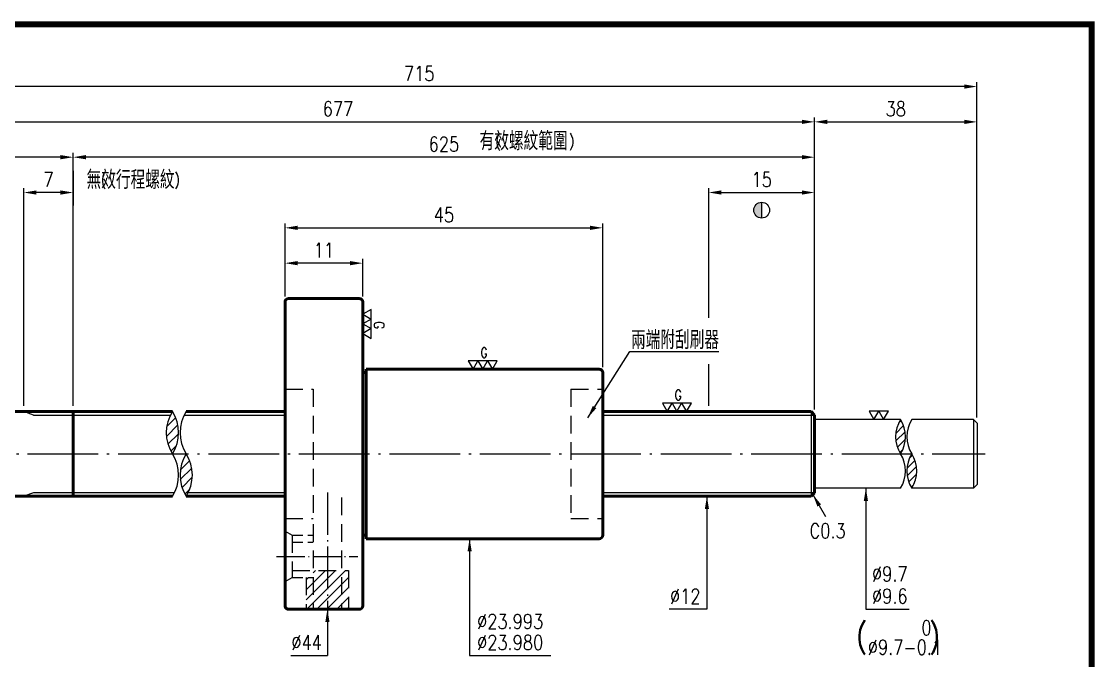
# Model space of a CAD drawing. Header units: millimetres. Extents: x 4931 to 5176, y 44 to 218.
# Drawn here: x 5024.4 to 5176.4, y 127.9 to 218.4 of the extents above; entities that cross this region are included whole.
import ezdxf
from ezdxf.enums import TextEntityAlignment as Align

# ---------------------------------------------------------------- set-up
doc = ezdxf.new("R2010")
doc.units = ezdxf.units.MM
doc.header["$LTSCALE"] = 10
doc.linetypes.add('C', pattern=[2.5625, 2, -0.25, 0.0625, -0.25])
doc.linetypes.add('H', pattern=[0.75, 0.5, -0.25])
doc.layers.get('0').update_dxf_attribs({"linetype": 'CONTINUOUS'})
doc.layers.get('DEFPOINTS').update_dxf_attribs({"linetype": 'CONTINUOUS'})
for name, color, linetype in [('03', 3, 'CONTINUOUS'), ('04', 4, 'CONTINUOUS'), ('C', 1, 'C'), ('H', 5, 'H')]:
    doc.layers.add(name, color=color, linetype=linetype)
doc.layers.add('AM_0', color=7, linetype='CONTINUOUS', lineweight=50)
doc.layers.add('AM_5', color=3, linetype='CONTINUOUS', lineweight=25)
doc.styles.add('SIMPLEX', font='SIMPLEX.shx', dxfattribs={"width": 0.8, "height": 2.1, "bigfont": 'chineset.shx'})
doc.dimstyles.new('STANDARD$0', dxfattribs={"dimscale": 0, "dimtxt": 2.1, "dimasz": 1.8, "dimexe": 0.6, "dimexo": 0.8, "dimgap": 0.8, "dimtad": 1, "dimdec": 3, "dimrnd": 0.0005, "dimdsep": 46, "dimtxsty": 'SIMPLEX', "dimcen": 0, "dimclrd": 6, "dimclre": 6, "dimclrt": 3, "dimadec": 1, "dimazin": 2, "dimtp": -0.1, "dimtm": 0.2, "dimtfac": 1, "dimtdec": 3, "dimtmove": 2, "dimatfit": 3, "dimfxl": 0, "dimtvp": 0.790698, "dimarcsym": 0})
doc.dimstyles.new('STANDARD$7', dxfattribs={"dimscale": 0, "dimtxt": 2.1, "dimasz": 1.8, "dimexe": 0.6, "dimexo": 0.8, "dimgap": 0.8, "dimtad": 1, "dimdec": 3, "dimrnd": 0.0005, "dimdsep": 46, "dimtxsty": 'SIMPLEX', "dimcen": 0, "dimclrd": 6, "dimclre": 6, "dimclrt": 3, "dimadec": 1, "dimazin": 2, "dimtp": -0.1, "dimtm": 0.2, "dimtfac": 1, "dimtdec": 3, "dimtmove": 2, "dimatfit": 3, "dimfxl": 0, "dimtvp": 0.790698, "dimarcsym": 0})

# ---------------------------------------------------------------- blocks, each defined once
blk = doc.blocks.new('*D18')
at = {"layer": 'AM_5', "color": 6, "lineweight": -2}
for p, q in [((5121.74, 176.41), (5121.74, 194.77)), ((5136.74, 163.47), (5136.74, 194.77)), ((5123.54, 194.17), (5134.94, 194.17)), ((5121.74, 163.97), (5121.74, 169.87))]:
    blk.add_line(p, q, dxfattribs=at)
at = {"layer": 'AM_5', "color": 6}
for points in [[(5123.54, 194.47), (5123.54, 193.87), (5121.74, 194.17)], [(5134.94, 194.47), (5134.94, 193.87), (5136.74, 194.17)]]:
    blk.add_solid(points, dxfattribs=at)
at = {"layer": 'DEFPOINTS', "color": 0}
for p in [(5136.74, 194.17), (5121.74, 163.17), (5136.74, 162.67)]:
    blk.add_point(p, dxfattribs=at)
at = {"layer": 'AM_5', "color": 3, "insert": (5129.24, 196.02), "char_height": 2.1, "attachment_point": 5, "style": 'SIMPLEX'}
blk.add_mtext('15', dxfattribs=at)
blk = doc.blocks.new('*D19')
at = {"color": 6, "lineweight": -2}
blk.add_line((5029.94, 199.17), (5003.54, 199.17), dxfattribs=at)
at = {"color": 6}
for points in [[(5003.54, 199.47), (5003.54, 198.87), (5001.74, 199.17)], [(5029.94, 199.47), (5029.94, 198.87), (5031.74, 199.17)]]:
    blk.add_solid(points, dxfattribs=at)
at = {"layer": 'DEFPOINTS', "color": 0}
for p in [(5001.74, 199.17), (5001.74, 162.67), (5031.74, 163.17)]:
    blk.add_point(p, dxfattribs=at)
at = {"color": 3, "insert": (5016.74, 201.02), "char_height": 2.1, "attachment_point": 5, "style": 'SIMPLEX'}
blk.add_mtext('52', dxfattribs=at)
blk = doc.blocks.new('*D20')
at = {"layer": 'AM_5', "color": 6, "lineweight": -2}
for p, q in [((5061.74, 179.47), (5061.74, 184.77)), ((5070.94, 184.17), (5063.54, 184.17)), ((5072.74, 179.47), (5072.74, 184.77))]:
    blk.add_line(p, q, dxfattribs=at)
at = {"layer": 'AM_5', "color": 6}
for points in [[(5063.54, 184.47), (5063.54, 183.87), (5061.74, 184.17)], [(5070.94, 184.47), (5070.94, 183.87), (5072.74, 184.17)]]:
    blk.add_solid(points, dxfattribs=at)
at = {"layer": 'DEFPOINTS', "color": 0}
for p in [(5061.74, 184.17), (5061.74, 178.67), (5072.74, 178.67)]:
    blk.add_point(p, dxfattribs=at)
at = {"layer": 'AM_5', "color": 3, "insert": (5067.24, 186.02), "char_height": 2.1, "attachment_point": 5, "style": 'SIMPLEX'}
blk.add_mtext('11', dxfattribs=at)
blk = doc.blocks.new('*D21')
at = {"layer": 'AM_5', "color": 6, "lineweight": -2}
for p, q in [((5061.74, 179.47), (5061.74, 189.77)), ((5063.54, 189.17), (5104.94, 189.17)), ((5106.74, 169.47), (5106.74, 189.77))]:
    blk.add_line(p, q, dxfattribs=at)
at = {"layer": 'AM_5', "color": 6}
for points in [[(5063.54, 189.47), (5063.54, 188.87), (5061.74, 189.17)], [(5104.94, 189.47), (5104.94, 188.87), (5106.74, 189.17)]]:
    blk.add_solid(points, dxfattribs=at)
at = {"layer": 'DEFPOINTS', "color": 0}
for p in [(5106.74, 189.17), (5061.74, 178.67), (5106.74, 168.67)]:
    blk.add_point(p, dxfattribs=at)
at = {"layer": 'AM_5', "color": 3, "insert": (5084.24, 191.02), "char_height": 2.1, "attachment_point": 5, "style": 'SIMPLEX'}
blk.add_mtext('45', dxfattribs=at)
blk = doc.blocks.new('*D22')
at = {"layer": 'AM_5', "color": 6, "lineweight": -2}
for p, q in [((5136.74, 163.47), (5136.74, 204.77)), ((5138.54, 204.17), (5157.94, 204.17)), ((5159.74, 162.32), (5159.74, 204.77))]:
    blk.add_line(p, q, dxfattribs=at)
at = {"layer": 'AM_5', "color": 6}
for points in [[(5138.54, 204.47), (5138.54, 203.87), (5136.74, 204.17)], [(5157.94, 204.47), (5157.94, 203.87), (5159.74, 204.17)]]:
    blk.add_solid(points, dxfattribs=at)
at = {"layer": 'DEFPOINTS', "color": 0}
for p in [(5159.74, 204.17), (5136.74, 162.67), (5159.74, 161.52)]:
    blk.add_point(p, dxfattribs=at)
at = {"layer": 'AM_5', "color": 3, "insert": (5148.24, 206.02), "char_height": 2.1, "attachment_point": 5, "style": 'SIMPLEX'}
blk.add_mtext('38', dxfattribs=at)
blk = doc.blocks.new('*D23')
at = {"layer": 'AM_5', "color": 6, "lineweight": -2}
for p, q in [((5001.74, 163.47), (5001.74, 209.77)), ((5159.74, 162.32), (5159.74, 209.77)), ((5157.94, 209.17), (5003.54, 209.17))]:
    blk.add_line(p, q, dxfattribs=at)
at = {"layer": 'AM_5', "color": 6}
for points in [[(5003.54, 209.47), (5003.54, 208.87), (5001.74, 209.17)], [(5157.94, 209.47), (5157.94, 208.87), (5159.74, 209.17)]]:
    blk.add_solid(points, dxfattribs=at)
at = {"layer": 'DEFPOINTS', "color": 0}
for p in [(5001.74, 209.17), (5001.74, 162.67), (5159.74, 161.52)]:
    blk.add_point(p, dxfattribs=at)
at = {"layer": 'AM_5', "color": 3, "insert": (5080.74, 211.02), "char_height": 2.1, "attachment_point": 5, "style": 'SIMPLEX'}
blk.add_mtext('715', dxfattribs=at)
blk = doc.blocks.new('*D24')
at = {"layer": 'AM_5', "color": 6, "lineweight": -2}
for p, q in [((5024.74, 163.97), (5024.74, 194.77)), ((5029.94, 194.17), (5026.54, 194.17))]:
    blk.add_line(p, q, dxfattribs=at)
at = {"layer": 'AM_5', "color": 6}
for points in [[(5026.54, 194.47), (5026.54, 193.87), (5024.74, 194.17)], [(5029.94, 194.47), (5029.94, 193.87), (5031.74, 194.17)]]:
    blk.add_solid(points, dxfattribs=at)
at = {"layer": 'DEFPOINTS', "color": 0}
for p in [(5024.74, 194.17), (5024.74, 163.17), (5031.74, 163.17)]:
    blk.add_point(p, dxfattribs=at)
at = {"layer": 'AM_5', "color": 3, "insert": (5028.24, 196.02), "char_height": 2.1, "attachment_point": 5, "style": 'SIMPLEX'}
blk.add_mtext('7', dxfattribs=at)
blk = doc.blocks.new('*D26')
at = {"layer": 'AM_5', "color": 6, "lineweight": -2}
for p, q in [((5031.74, 163.97), (5031.74, 199.77)), ((5134.94, 199.17), (5033.54, 199.17)), ((5136.74, 163.47), (5136.74, 199.77))]:
    blk.add_line(p, q, dxfattribs=at)
at = {"layer": 'AM_5', "color": 6}
for points in [[(5033.54, 199.47), (5033.54, 198.87), (5031.74, 199.17)], [(5134.94, 199.47), (5134.94, 198.87), (5136.74, 199.17)]]:
    blk.add_solid(points, dxfattribs=at)
at = {"layer": 'DEFPOINTS', "color": 0}
for p in [(5031.74, 199.17), (5031.74, 163.17), (5136.74, 162.67)]:
    blk.add_point(p, dxfattribs=at)
at = {"layer": 'AM_5', "color": 3, "insert": (5084.24, 201.02), "char_height": 2.1, "attachment_point": 5, "style": 'SIMPLEX'}
blk.add_mtext('625', dxfattribs=at)
blk = doc.blocks.new('*D33')
at = {"layer": 'AM_5', "color": 6, "lineweight": -2}
for p, q in [((5001.74, 163.47), (5001.74, 204.77)), ((5003.54, 204.17), (5134.94, 204.17)), ((5136.74, 163.47), (5136.74, 204.77))]:
    blk.add_line(p, q, dxfattribs=at)
at = {"layer": 'AM_5', "color": 6}
for points in [[(5003.54, 204.47), (5003.54, 203.87), (5001.74, 204.17)], [(5134.94, 204.47), (5134.94, 203.87), (5136.74, 204.17)]]:
    blk.add_solid(points, dxfattribs=at)
at = {"layer": 'DEFPOINTS', "color": 0}
for p in [(5136.74, 204.17), (5001.74, 162.67), (5136.74, 162.67)]:
    blk.add_point(p, dxfattribs=at)
at = {"layer": 'AM_5', "color": 3, "insert": (5069.24, 206.02), "char_height": 2.1, "attachment_point": 5, "style": 'SIMPLEX'}
blk.add_mtext('677', dxfattribs=at)
blk = doc.blocks.new('ins3')
blk.add_hatch(color=0).paths.add_polyline_path([(-1.75, 0, 0.414214), (0, -1.75), (0, 1.75, 0.414214)])
at = {"color": 0}
blk.add_lwpolyline([(0, 1.75), (0, -1.75)], dxfattribs=at)
blk.add_circle((0, 0), 1.75, dxfattribs=at)
blk = doc.blocks.new('ins2')
at = {"color": 0}
for points in [[(-0.68, 1.19), (-2.05, 1.19), (-1.37, 0)], [(0.68, 1.19), (-0.68, 1.19), (0, 0)], [(2.05, 1.19), (0.68, 1.19), (1.37, 0)]]:
    blk.add_lwpolyline(points, close=True, dxfattribs=at)
at = {"color": 0, "style": 'SIMPLEX', "width": 0.8}
blk.add_text('G', height=1.43, dxfattribs=at).set_placement((-0.33, 2.33), align=Align.MIDDLE_LEFT)
blk = doc.blocks.new('ins1')
at = {"color": 0}
for points in [[(0, 1.19), (-1.37, 1.19), (-0.68, 0)], [(1.37, 1.19), (0, 1.19), (0.68, 0)]]:
    blk.add_lwpolyline(points, close=True, dxfattribs=at)

msp = doc.modelspace()

# ---------------------------------------------------------------- hatches: boundary and pattern name
at = {"layer": '04', "ltscale": 0.3}
h = msp.add_hatch(dxfattribs=at)
h.set_pattern_fill('ANSI31', color=256, scale=0.3, style=0)
h.set_pattern_definition([(45, (-8.6611, 6.5752), (-0.67351921, 0.67351921), [])])
h.paths.add_polyline_path([(5045.7892, 157.1737, 0.29059164), (5045.7892, 163.1737, 0.29059164)])
h.paths.add_polyline_path([(5047.7446, 151.1737, 0.29059164), (5047.7446, 157.1737, 0.29059164)])
h = msp.add_hatch(dxfattribs=at)
h.set_pattern_fill('ANSI31', color=256, scale=0.2425, style=0)
h.set_pattern_definition([(45, (1061.25015, 35.43995), (-0.54442803, 0.54442803), [])])
h.paths.add_polyline_path([(5148.9187, 157.1737, 0.29059164), (5148.9187, 162.0237, 0.29059164)])
h.paths.add_polyline_path([(5150.4993, 152.3237, 0.29059164), (5150.4993, 157.1737, 0.29059164)])
h = msp.add_hatch(dxfattribs=at)
h.set_pattern_fill('_USER', color=256, angle=45, style=0, pattern_type=0)
h.set_pattern_definition([(45, (5041.5593, 157.1737), (-0.707107, 0.707107), [])])
h.paths.add_polyline_path([(5069.7411, 135.1737), (5070.7411, 135.1737), (5070.7411, 140.6737), (5069.7411, 140.6737)])
h.paths.add_polyline_path([(5067.7411, 135.1737), (5069.7411, 135.1737), (5069.7411, 140.6737), (5067.7411, 140.6737)])
h.paths.add_polyline_path([(5065.7411, 135.1737), (5067.7411, 135.1737), (5067.7411, 140.6737), (5065.7411, 140.6737)])
h.paths.add_polyline_path([(5064.7411, 135.1737), (5065.7411, 135.1737), (5065.7411, 139.6737), (5064.7411, 139.6737)])

# ---------------------------------------------------------------- linework, layer by layer
at = {"color": 6}
for p, q in [((5110.5926, 171.658), (5123.1722, 171.658)), ((5062.5442, 128.6318), (5067.7411, 128.6318)), ((5067.7411, 128.6318), (5067.7411, 128.6318))]:
    msp.add_line(p, q, dxfattribs=at)
for p, q in [((5136.2411, 163.1737), (5136.2411, 151.1737)), ((5148.9187, 162.0237), (5136.7411, 162.0237)), ((5159.2411, 162.0237), (5150.4993, 162.0237)), ((5159.2411, 162.0237), (5159.2411, 152.3237)), ((5159.2411, 162.0237), (5159.7411, 161.5237)), ((5159.7411, 161.5237), (5159.7411, 152.8237)), ((5148.9187, 152.3237), (5136.7411, 152.3237)), ((5159.2411, 152.3237), (5150.4993, 152.3237)), ((5159.7411, 152.8237), (5159.2411, 152.3237))]:
    msp.add_line(p, q)
at = {"const_width": 0.8132}
msp.add_lwpolyline([(4931.3973, 44.7005), (5175.9806, 44.7005), (5175.9806, 217.9731), (4931.3973, 217.9731)], close=True, dxfattribs=at)
for centre, radius, start, end in [((5050.5152, 160.1737), 5.5978, 147.593154, 212.406846), ((5041.0632, 160.1737), 5.5978, 327.593154, 32.406846), ((5052.4706, 160.1737), 5.5978, 147.593154, 212.406846), ((5152.7389, 159.5987), 4.5249, 147.593154, 212.406846), ((5145.0985, 159.5987), 4.5249, 327.593154, 32.406846), ((5154.3195, 159.5987), 4.5249, 147.593154, 212.406846), ((5041.0632, 154.1737), 5.5978, 327.593154, 32.406846), ((5052.4706, 154.1737), 5.5978, 147.593154, 212.406846), ((5043.0186, 154.1737), 5.5978, 327.593154, 32.406846), ((5145.0985, 154.7487), 4.5249, 327.593154, 32.406846), ((5154.3195, 154.7487), 4.5249, 147.593154, 212.406846), ((5146.6791, 154.7487), 4.5249, 327.593154, 32.406846)]:
    msp.add_arc(centre, radius, start, end)
at = {"layer": '04', "ltscale": 0.3}
for p, q in [((5026.1149, 162.6737), (5024.7411, 163.1737)), ((5026.1149, 162.6737), (5045.5067, 162.6737)), ((5047.4621, 162.6737), (5061.7411, 162.6737)), ((5106.7411, 162.6737), (5136.7411, 162.6737)), ((5026.1149, 151.6737), (5024.7411, 151.1737)), ((5046.0717, 151.6737), (5026.1149, 151.6737)), ((5061.7411, 151.6737), (5048.0271, 151.6737)), ((5136.7411, 151.6737), (5106.7411, 151.6737))]:
    msp.add_line(p, q, dxfattribs=at)
at = {"layer": 'AM_0'}
for p, q in [((5061.7411, 178.6737), (5061.7411, 135.6737)), ((5062.2411, 179.1737), (5072.2411, 179.1737)), ((5072.7411, 178.6737), (5072.7411, 135.6737)), ((5073.2411, 169.1737), (5106.2411, 169.1737)), ((5073.2411, 169.1737), (5073.2411, 145.1737)), ((5072.7411, 168.6737), (5073.2411, 168.6737)), ((5106.7411, 168.6737), (5106.7411, 145.6737)), ((5020.5472, 163.1737), (5045.7892, 163.1737)), ((5031.7411, 163.1737), (5031.7411, 151.1737)), ((5047.7446, 163.1737), (5061.7411, 163.1737)), ((5106.7411, 163.1737), (5136.2411, 163.1737)), ((5136.7411, 162.6737), (5136.2411, 163.1737)), ((5136.7411, 162.6737), (5136.7411, 151.6737)), ((5020.5472, 151.1737), (5045.7892, 151.1737)), ((5047.7446, 151.1737), (5061.7411, 151.1737)), ((5106.7411, 151.1737), (5136.2411, 151.1737)), ((5136.7411, 151.6737), (5136.2411, 151.1737)), ((5072.7411, 145.6737), (5073.2411, 145.6737)), ((5073.2411, 145.1737), (5106.2411, 145.1737)), ((5072.2411, 135.1737), (5062.2411, 135.1737))]:
    msp.add_line(p, q, dxfattribs=at)
for centre, start, end in [((5062.2411, 178.6737), 90, 180), ((5072.2411, 178.6737), 360, 90), ((5106.2411, 168.6737), 360, 90), ((5106.2411, 145.6737), 270, 0), ((5062.2411, 135.6737), 180, 270), ((5072.2411, 135.6737), 270, 0)]:
    msp.add_arc(centre, 0.5, start, end, dxfattribs=at)
at = {"layer": 'AM_5', "color": 6}
msp.add_line((5031.7411, 197.2403), (5031.7411, 192.3278), dxfattribs=at)
at = {"layer": 'C', "ltscale": 0.5}
msp.add_line((4999.6484, 157.1737), (5160.8916, 157.1737), dxfattribs=at)
at = {"layer": 'C', "ltscale": 0.3}
msp.add_line((5067.7411, 151.7323), (5067.7411, 133.1737), dxfattribs=at)
at = {"layer": 'C', "ltscale": 0.2}
msp.add_line((5060.5553, 142.6737), (5072.028, 142.6737), dxfattribs=at)
at = {"layer": 'H', "ltscale": 0.5}
for p, q in [((5061.7411, 166.3237), (5065.7411, 166.3237)), ((5065.7411, 166.3237), (5065.7411, 148.0237)), ((5102.2411, 166.3237), (5106.7411, 166.3237)), ((5102.2411, 166.3237), (5102.2411, 148.0237)), ((5069.7411, 150.9891), (5069.7411, 135.1737)), ((5061.7411, 148.0237), (5065.7411, 148.0237)), ((5102.2411, 148.0237), (5106.7411, 148.0237)), ((5061.7411, 146.2511), (5062.7411, 145.6737)), ((5065.7411, 147.2418), (5065.7411, 135.1737)), ((5062.7411, 145.6737), (5062.7411, 139.6737)), ((5062.7411, 140.6737), (5070.7411, 140.6737)), ((5070.7411, 140.6737), (5070.7411, 135.1737)), ((5061.7411, 139.0964), (5062.7411, 139.6737)), ((5064.7411, 139.6737), (5064.7411, 135.1737))]:
    msp.add_line(p, q, dxfattribs=at)
at = {"layer": 'H', "ltscale": 0.3}
for p, q in [((5062.7411, 145.6737), (5065.7411, 145.6737)), ((5062.7411, 144.6737), (5065.7411, 144.6737)), ((5062.7411, 139.6737), (5065.7411, 139.6737))]:
    msp.add_line(p, q, dxfattribs=at)

# ---------------------------------------------------------------- block references
at = {"layer": 'AM_5', "color": 3, "xscale": 0.6399999999998727, "yscale": 0.6400000000000006, "zscale": 0.6400000000000001}
msp.add_blockref('ins3', (5129.2411, 191.6737), dxfattribs=at)
at = {"layer": 'AM_5', "color": 3, "rotation": 270}
msp.add_blockref('ins2', (5072.7411, 175.5806), dxfattribs=at)
at = {"layer": 'AM_5', "color": 3}
for name, p in [('ins2', (5089.7411, 169.1737)), ('ins2', (5117.2341, 163.1737)), ('ins1', (5145.8277, 162.0237))]:
    msp.add_blockref(name, p, dxfattribs=at)

# ---------------------------------------------------------------- texts
at = {"color": 3, "attachment_point": 7, "style": 'SIMPLEX'}
for s, insert, char_height in [('兩端附刮刷器', (5110.7333, 171.9963), 2.6), ('%%C23.993', (5088.9434, 132.4045), 2.1), ('(     )', (5142.6606, 128.7576), 3.2), ('0', (5151.8553, 131.5124), 2.1), ('%%c44', (5062.6389, 129.4318), 2.1), ('%%C23.980', (5088.9434, 129.4318), 2.1), ('%%C9.7-0.1', (5144.2813, 128.7523), 2.1)]:
    msp.add_mtext(s, dxfattribs=dict(at, insert=insert, char_height=char_height))
at = {"layer": '03', "color": 0, "attachment_point": 9, "style": 'SIMPLEX'}
for s, insert, char_height in [('有效螺紋範圍', (5101.7698, 200.1362), 2.6), ('(           )', (5102.7049, 200.1301), 1.6), ('無效行程螺紋', (5046.1094, 194.6687), 2.6), ('(           )', (5046.8383, 194.6767), 1.6)]:
    msp.add_mtext(s, dxfattribs=dict(at, insert=insert, char_height=char_height))
at = {"layer": 'AM_5', "color": 3, "char_height": 2.1, "style": 'SIMPLEX'}
for s, insert, attachment_point in [('C0.3', (5136.0296, 145.2229), 7), ('%%C9.7', (5144.8732, 139.1265), 7), ('%%C12', (5120.5787, 135.9737), 9), ('%%C9.6', (5144.8732, 135.9954), 7)]:
    msp.add_mtext(s, dxfattribs=dict(at, insert=insert, attachment_point=attachment_point))

# ---------------------------------------------------------------- dimensions: what is measured, and where the dimension line sits
dim = msp.add_linear_dim(base=(5001.7411, 199.1737), p1=(5031.7411, 163.1737), p2=(5001.7411, 162.6737), text='52', dimstyle='STANDARD$0', override={"dimscale": 1, "dimrnd": 0, "dimse1": 1, "dimse2": 1, "dimadec": 3, "dimtmove": 0})
dim.commit()
dim.dimension.update_dxf_attribs({"geometry": '*D19', "text_midpoint": (5016.7411, 201.0237)})
at = {"layer": 'AM_5'}
for base, p1, p2, text, override, picture, middle in [((5001.7411, 209.1737), (5159.7411, 161.5237), (5001.7411, 162.6737), '715', {"dimscale": 1, "dimrnd": 0, "dimadec": 3, "dimtmove": 0}, '*D23', (5080.7411, 211.0237)), ((5136.7411, 204.1737), (5001.7411, 162.6737), (5136.7411, 162.6737), '677', {"dimscale": 1, "dimrnd": 0, "dimadec": 3, "dimtmove": 0, "dimarcsym": 1}, '*D33', (5069.2411, 206.0237)), ((5159.7411, 204.1737), (5136.7411, 162.6737), (5159.7411, 161.5237), '38', {"dimscale": 1, "dimrnd": 0, "dimadec": 3, "dimtmove": 0}, '*D22', (5148.2411, 206.0237)), ((5031.7411, 199.1737), (5136.7411, 162.6737), (5031.7411, 163.1737), '625', {"dimscale": 1, "dimrnd": 0, "dimadec": 3, "dimtmove": 0}, '*D26', (5084.2411, 201.0237))]:
    dim = msp.add_linear_dim(base=base, p1=p1, p2=p2, text=text, dimstyle='STANDARD$0', override=override, dxfattribs=at)
    dim.commit()
    dim.dimension.update_dxf_attribs({"geometry": picture, "text_midpoint": middle})
for base, p1, p2, override, picture, middle in [((5024.7411, 194.1737), (5031.7411, 163.1737), (5024.7411, 163.1737), {"dimscale": 1, "dimrnd": 0, "dimse1": 1, "dimadec": 3, "dimtmove": 0}, '*D24', (5028.2411, 196.0237)), ((5136.7411, 194.1737), (5121.7411, 163.1737), (5136.7411, 162.6737), {"dimscale": 1, "dimrnd": 0, "dimadec": 3, "dimtmove": 0, "dimarcsym": 1}, '*D18', (5129.2411, 196.0237)), ((5106.7411, 189.1737), (5061.7411, 178.6737), (5106.7411, 168.6737), {"dimscale": 1, "dimrnd": 0, "dimadec": 3, "dimtmove": 0}, '*D21', (5084.2411, 191.0237)), ((5061.7411, 184.1737), (5072.7411, 178.6737), (5061.7411, 178.6737), {"dimscale": 1, "dimrnd": 0, "dimadec": 3, "dimtmove": 0}, '*D20', (5067.2411, 186.0237))]:
    dim = msp.add_linear_dim(base=base, p1=p1, p2=p2, dimstyle='STANDARD$0', override=override, dxfattribs=at)
    dim.commit()
    dim.dimension.update_dxf_attribs({"geometry": picture, "text_midpoint": middle})

# ---------------------------------------------------------------- leaders
for points in [[(5104.6086, 162.2891), (5110.5926, 171.658)], [(5144.003, 152.3237), (5144.003, 135.1737), (5150.1149, 135.1737)], [(5121.4911, 151.1737), (5121.4911, 135.1737), (5116.1505, 135.1737)], [(5136.4911, 151.4237), (5138.3072, 148.3097)], [(5087.8839, 145.1737), (5087.8839, 128.6318), (5099.4046, 128.6318)], [(5067.7411, 135.1737), (5067.7411, 128.6318)]]:
    msp.add_leader(points, dimstyle='STANDARD$7', override={"dimscale": 1, "dimgap": 0.8, "dimtad": 0, "dimrnd": 0, "dimadec": 3, "dimtmove": 0, "dimarcsym": 1}, dxfattribs=at)

doc.saveas('drawing.dxf')
